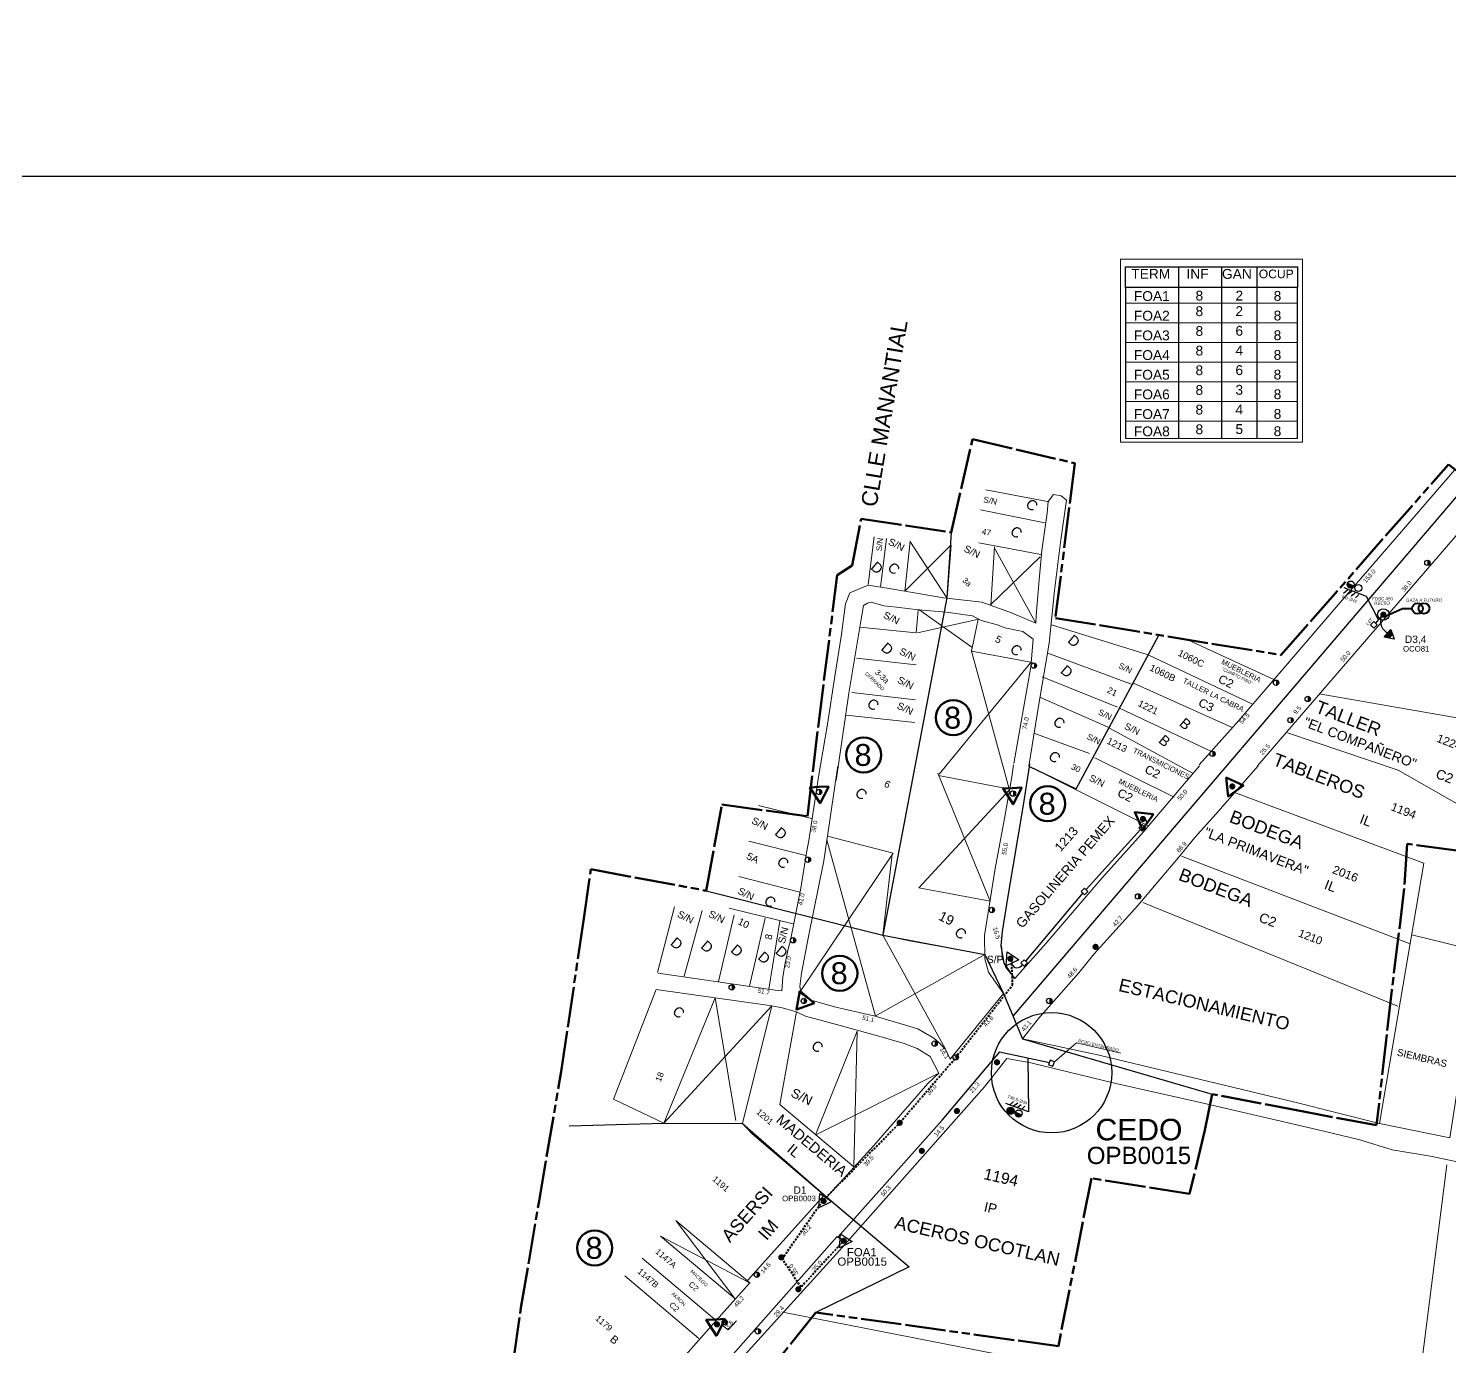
# Model space of a CAD drawing. Header units: millimetres. Extents: x -3867 to -351, y 1591 to 3666.
# Drawn here: x -3563.8 to -3214.2, y 1833.9 to 2158.3 of the extents above; entities that cross this region are included whole.
import ezdxf
from ezdxf.enums import TextEntityAlignment as Align

# ---------------------------------------------------------------- set-up
doc = ezdxf.new("R2010")
doc.units = ezdxf.units.MM
doc.linetypes.add('TLSIGC_002', pattern=[0.8, 0.5, -0.3])
doc.linetypes.add('TLSIGC_007', pattern=[28, 10, -1, 10, -1, 2, -1, 2, -1])
for name, color, linetype, lineweight in [('APUNTADOR  DE DATOS PROYECTADA', 1, 'Continuous', 20), ('APUNTADOR EXISTENTE', 100, 'Continuous', 5), ('AREAS', 5, 'Continuous', 30), ('CABLE EXISTENTE AEREO SECUNDARIO', 82, 'TLSIGC_002', 40), ('CAJA DE EMPALMES EXISTENTE SECUNDARIO', 82, 'Continuous', 30), ('CANALIZACION P.V.C. ALIGERADA EXISTENTE', 132, 'Continuous', 30), ('CLASIFICACION TIPO COMERCIAL PRIMERA', 156, 'Continuous', 9), ('CLASIFICACION TIPO COMERCIAL SEGUNDA', 156, 'Continuous', 9), ('CLASIFICACION TIPO COMERCIAL TERCERA', 5, 'Continuous', 9), ('CLASIFICACION TIPO INDUSTRIA LIGERA', 156, 'Continuous', 9), ('CLASIFICACION TIPO INDUSTRIA MEDIANA', 156, 'Continuous', 9), ('CLASIFICACION TIPO RESIDENCIAL B', 156, 'Continuous', 9), ('CLASIFICACION TIPO RESIDENCIAL C', 156, 'Continuous', 9), ('CLASIFICACION TIPO RESIDENCIAL D', 5, 'Continuous', 9), ('CLASIFICACIÓN TIPO INDUSTRIA PESADA', 156, 'Continuous', 20), ('DISTRITO', 42, 'TLSIGC_007', 60), ('LOTIFICACION 2003', 252, 'Continuous', 15), ('MARCO DE CONSTRUCCION', 7, 'Continuous', 5), ('MARCO Y LINEAS DE DATOS', 150, 'Continuous', 20), ('MEDIDAS ENTRE POSTES', 82, 'Continuous', 5), ('NOMBRE DE CALLES', 92, 'TLSIGC_017', 5), ('NUMEROS OFICIALES', 3, 'Continuous', 5), ('POSTE DE ENERGIA ELECTRICA', 82, 'Continuous', 30), ('POSTES EXISTENTES SECUNDARIOS', 82, 'Continuous', 30), ('POZOS TRADICIONALES EXISTENTES', 132, 'Continuous', 30), ('TERMINAL EXISTENTE EN POSTE', 82, 'Continuous', 30), ('TERMINAL PROYECTADA EN POSTE', 1, 'Continuous', 60)]:
    doc.layers.add(name, color=color, linetype=linetype, lineweight=lineweight)
doc.layers.add('CLIENTE INFINITUM', color=1, linetype='Continuous')
doc.styles.get("Standard").update_dxf_attribs({"font": 'arial.ttf'})
doc.linetypes.add('TLSIGC_017', pattern='A,0.5,["=",Standard,S=1.6,R=0,X=-0.2,Y=-0.8],0.5', length=1)

# ---------------------------------------------------------------- blocks, each defined once
blk = doc.blocks.new('CLIENTS INFINITUM')
at = {"layer": 'CLIENTE INFINITUM', "lineweight": 70, "ltscale": 8}
blk.add_circle((-3178.43, 1978.08), 4.32, dxfattribs=at)
at = {"layer": 'CLIENTE INFINITUM'}
blk.add_text('8', height=5.39, rotation=0.6288, dxfattribs=at).set_placement((-3180.65, 1975.37))

msp = doc.modelspace()

# ---------------------------------------------------------------- hatches: boundary and pattern name
at = {"layer": 'CANALIZACION P.V.C. ALIGERADA EXISTENTE'}
h = msp.add_hatch(color=256, dxfattribs=at)
h.dxf.hatch_style = 1
h.paths.add_polyline_path([(-3237.75, 2021.13), (-3239.37, 2021.74, 1.004186)])
h = msp.add_hatch(color=256, dxfattribs=at)
h.dxf.hatch_style = 1
h.paths.add_polyline_path([(-3321.36, 1891.95, 1), (-3323.09, 1891.95, 1)])
h = msp.add_hatch(color=256, dxfattribs=at)
h.dxf.hatch_style = 1
h.paths.add_polyline_path([(-3319.41, 1890.99), (-3321.03, 1891.59, 1.004186)])
at = {"layer": 'CLASIFICACION TIPO COMERCIAL PRIMERA'}
h = msp.add_hatch(color=3, dxfattribs=at)
h.dxf.hatch_style = 1
h.paths.add_polyline_path([(-3229.1, 2008.24), (-3228.27, 2009.17), (-3228.66, 2010.36), (-3230.32, 2008.49)])
at = {"layer": 'MARCO Y LINEAS DE DATOS', "linetype": 'Continuous', "lineweight": 9}
h = msp.add_hatch(color=256, dxfattribs=at)
h.dxf.hatch_style = 1
h.paths.add_polyline_path([(-3340.18, 1683.04), (-3340.18, 1675.8), (-3326.54, 1675.8), (-3326.54, 1683.04)])
h.paths.add_polyline_path([(-3327.2, 1676.46), (-3339.52, 1676.46), (-3339.52, 1682.38), (-3327.2, 1682.38)], flags=16)
h.paths.add_polyline_path([(-3338.5, 2158.27), (-3328.23, 2158.27), (-3328.23, 2156.41), (-3338.5, 2156.41)], flags=9)
h.paths.add_polyline_path([(-3338.27, 2156.62), (-3328.44, 2156.62), (-3328.44, 2154.43), (-3338.27, 2154.43)], flags=9)
h = msp.add_hatch(color=256, dxfattribs=at)
h.dxf.hatch_style = 1
h.paths.add_polyline_path([(-3340.18, 1632.3), (-3340.18, 1625.05), (-3326.54, 1625.05), (-3326.54, 1632.3)])
h.paths.add_polyline_path([(-3327.2, 1625.72), (-3339.52, 1625.72), (-3339.52, 1631.64), (-3327.2, 1631.64)], flags=16)
h.paths.add_polyline_path([(-3338.5, 2107.52), (-3328.23, 2107.52), (-3328.23, 2105.66), (-3338.5, 2105.66)], flags=9)
h.paths.add_polyline_path([(-3338.27, 2105.88), (-3328.44, 2105.88), (-3328.44, 2103.69), (-3338.27, 2103.69)], flags=9)
at = {"layer": 'POSTE DE ENERGIA ELECTRICA'}
for points in [[(-3219.69, 2027.43), (-3219.61, 2027.43), (-3219.52, 2027.41), (-3219.45, 2027.39), (-3219.38, 2027.35), (-3219.28, 2027.29), (-3219.23, 2027.24), (-3219.17, 2027.18), (-3219.13, 2027.11), (-3219.09, 2027.03), (-3219.07, 2026.97), (-3219.05, 2026.9), (-3219.04, 2026.81), (-3219.04, 2026.76), (-3219.04, 2026.67), (-3219.07, 2026.58), (-3219.11, 2026.48), (-3219.15, 2026.41), (-3219.21, 2026.34), (-3219.27, 2026.28), (-3219.32, 2026.24), (-3219.38, 2026.2), (-3219.47, 2026.16), (-3219.56, 2026.14), (-3219.63, 2026.12), (-3219.69, 2026.12)], [(-3316.49, 2002.14), (-3316.4, 2002.14), (-3316.32, 2002.12), (-3316.25, 2002.1), (-3316.18, 2002.06), (-3316.08, 2002), (-3316.03, 2001.95), (-3315.97, 2001.89), (-3315.93, 2001.82), (-3315.89, 2001.74), (-3315.87, 2001.68), (-3315.85, 2001.61), (-3315.84, 2001.52), (-3315.84, 2001.47), (-3315.84, 2001.38), (-3315.86, 2001.29), (-3315.91, 2001.19), (-3315.95, 2001.12), (-3316, 2001.05), (-3316.07, 2000.99), (-3316.12, 2000.95), (-3316.17, 2000.91), (-3316.26, 2000.87), (-3316.35, 2000.85), (-3316.43, 2000.83), (-3316.49, 2000.83)], [(-3256.93, 1997.94), (-3256.84, 1997.94), (-3256.76, 1997.92), (-3256.69, 1997.9), (-3256.62, 1997.86), (-3256.52, 1997.8), (-3256.47, 1997.75), (-3256.41, 1997.69), (-3256.37, 1997.62), (-3256.33, 1997.54), (-3256.31, 1997.48), (-3256.29, 1997.41), (-3256.28, 1997.32), (-3256.28, 1997.27), (-3256.28, 1997.18), (-3256.3, 1997.09), (-3256.35, 1996.99), (-3256.39, 1996.92), (-3256.44, 1996.85), (-3256.51, 1996.79), (-3256.56, 1996.75), (-3256.61, 1996.71), (-3256.7, 1996.67), (-3256.79, 1996.65), (-3256.87, 1996.63), (-3256.93, 1996.63)], [(-3249.13, 1993.96), (-3249.04, 1993.95), (-3248.95, 1993.93), (-3248.89, 1993.91), (-3248.81, 1993.88), (-3248.72, 1993.81), (-3248.66, 1993.76), (-3248.61, 1993.7), (-3248.56, 1993.63), (-3248.53, 1993.56), (-3248.5, 1993.5), (-3248.48, 1993.42), (-3248.47, 1993.33), (-3248.47, 1993.28), (-3248.48, 1993.2), (-3248.5, 1993.11), (-3248.54, 1993), (-3248.59, 1992.93), (-3248.64, 1992.86), (-3248.7, 1992.8), (-3248.75, 1992.76), (-3248.81, 1992.73), (-3248.9, 1992.68), (-3248.99, 1992.66), (-3249.07, 1992.65), (-3249.13, 1992.64)], [(-3253.36, 1988.73), (-3253.27, 1988.72), (-3253.19, 1988.7), (-3253.12, 1988.68), (-3253.05, 1988.65), (-3252.95, 1988.58), (-3252.9, 1988.53), (-3252.84, 1988.47), (-3252.8, 1988.4), (-3252.76, 1988.33), (-3252.73, 1988.27), (-3252.72, 1988.19), (-3252.7, 1988.1), (-3252.71, 1988.05), (-3252.71, 1987.97), (-3252.73, 1987.88), (-3252.77, 1987.77), (-3252.82, 1987.7), (-3252.87, 1987.63), (-3252.94, 1987.57), (-3252.99, 1987.53), (-3253.04, 1987.5), (-3253.13, 1987.45), (-3253.22, 1987.43), (-3253.3, 1987.42), (-3253.36, 1987.41)], [(-3272.56, 1980.45), (-3272.47, 1980.44), (-3272.39, 1980.42), (-3272.32, 1980.4), (-3272.25, 1980.37), (-3272.15, 1980.3), (-3272.09, 1980.25), (-3272.04, 1980.19), (-3272, 1980.12), (-3271.96, 1980.05), (-3271.93, 1979.99), (-3271.91, 1979.91), (-3271.9, 1979.82), (-3271.91, 1979.77), (-3271.91, 1979.69), (-3271.93, 1979.6), (-3271.97, 1979.49), (-3272.02, 1979.42), (-3272.07, 1979.35), (-3272.14, 1979.29), (-3272.19, 1979.25), (-3272.24, 1979.22), (-3272.33, 1979.17), (-3272.42, 1979.15), (-3272.5, 1979.14), (-3272.56, 1979.13)], [(-3369.31, 1971.04), (-3369.22, 1971.03), (-3369.13, 1971.01), (-3369.07, 1970.99), (-3368.99, 1970.96), (-3368.9, 1970.89), (-3368.84, 1970.84), (-3368.79, 1970.78), (-3368.74, 1970.71), (-3368.71, 1970.64), (-3368.68, 1970.58), (-3368.66, 1970.5), (-3368.65, 1970.41), (-3368.65, 1970.36), (-3368.66, 1970.28), (-3368.68, 1970.19), (-3368.72, 1970.08), (-3368.77, 1970.01), (-3368.82, 1969.94), (-3368.88, 1969.88), (-3368.93, 1969.84), (-3368.99, 1969.81), (-3369.08, 1969.76), (-3369.17, 1969.74), (-3369.25, 1969.73), (-3369.31, 1969.72)], [(-3321.63, 1970.67), (-3321.54, 1970.66), (-3321.46, 1970.64), (-3321.39, 1970.62), (-3321.32, 1970.59), (-3321.22, 1970.52), (-3321.17, 1970.47), (-3321.11, 1970.41), (-3321.07, 1970.34), (-3321.03, 1970.27), (-3321, 1970.21), (-3320.99, 1970.13), (-3320.98, 1970.04), (-3320.98, 1969.99), (-3320.98, 1969.91), (-3321, 1969.82), (-3321.05, 1969.71), (-3321.09, 1969.64), (-3321.14, 1969.57), (-3321.21, 1969.51), (-3321.26, 1969.47), (-3321.31, 1969.44), (-3321.4, 1969.39), (-3321.49, 1969.37), (-3321.57, 1969.36), (-3321.63, 1969.35)], [(-3372.07, 1954.37), (-3371.98, 1954.37), (-3371.9, 1954.35), (-3371.83, 1954.33), (-3371.76, 1954.29), (-3371.66, 1954.23), (-3371.61, 1954.18), (-3371.55, 1954.12), (-3371.51, 1954.05), (-3371.47, 1953.98), (-3371.44, 1953.92), (-3371.43, 1953.84), (-3371.41, 1953.75), (-3371.42, 1953.7), (-3371.42, 1953.62), (-3371.44, 1953.52), (-3371.48, 1953.42), (-3371.53, 1953.35), (-3371.58, 1953.28), (-3371.65, 1953.22), (-3371.7, 1953.18), (-3371.75, 1953.14), (-3371.84, 1953.1), (-3371.93, 1953.08), (-3372.01, 1953.06), (-3372.07, 1953.06)], [(-3290.86, 1945.35), (-3290.77, 1945.34), (-3290.68, 1945.32), (-3290.62, 1945.3), (-3290.54, 1945.26), (-3290.45, 1945.2), (-3290.39, 1945.15), (-3290.34, 1945.09), (-3290.29, 1945.02), (-3290.26, 1944.95), (-3290.23, 1944.89), (-3290.21, 1944.81), (-3290.2, 1944.72), (-3290.2, 1944.67), (-3290.21, 1944.59), (-3290.23, 1944.49), (-3290.27, 1944.39), (-3290.31, 1944.32), (-3290.37, 1944.25), (-3290.43, 1944.19), (-3290.48, 1944.15), (-3290.54, 1944.12), (-3290.63, 1944.07), (-3290.72, 1944.05), (-3290.79, 1944.03), (-3290.86, 1944.03)], [(-3326.82, 1942.04), (-3326.73, 1942.04), (-3326.64, 1942.01), (-3326.58, 1941.99), (-3326.5, 1941.96), (-3326.41, 1941.9), (-3326.35, 1941.85), (-3326.3, 1941.78), (-3326.25, 1941.71), (-3326.22, 1941.64), (-3326.19, 1941.58), (-3326.17, 1941.5), (-3326.16, 1941.42), (-3326.16, 1941.37), (-3326.17, 1941.28), (-3326.19, 1941.19), (-3326.23, 1941.09), (-3326.28, 1941.02), (-3326.33, 1940.95), (-3326.39, 1940.88), (-3326.44, 1940.85), (-3326.5, 1940.81), (-3326.59, 1940.77), (-3326.68, 1940.74), (-3326.76, 1940.73), (-3326.82, 1940.72)], [(-3375.72, 1934.57), (-3375.63, 1934.57), (-3375.55, 1934.55), (-3375.48, 1934.53), (-3375.41, 1934.49), (-3375.31, 1934.43), (-3375.26, 1934.38), (-3375.2, 1934.32), (-3375.16, 1934.25), (-3375.12, 1934.17), (-3375.1, 1934.11), (-3375.08, 1934.03), (-3375.07, 1933.95), (-3375.07, 1933.9), (-3375.07, 1933.81), (-3375.09, 1933.72), (-3375.14, 1933.62), (-3375.18, 1933.55), (-3375.23, 1933.48), (-3375.3, 1933.42), (-3375.35, 1933.38), (-3375.4, 1933.34), (-3375.49, 1933.3), (-3375.58, 1933.27), (-3375.66, 1933.26), (-3375.72, 1933.26)], [(-3390.8, 1922.98), (-3390.71, 1922.98), (-3390.62, 1922.96), (-3390.56, 1922.94), (-3390.48, 1922.9), (-3390.39, 1922.84), (-3390.33, 1922.79), (-3390.28, 1922.73), (-3390.23, 1922.66), (-3390.2, 1922.58), (-3390.17, 1922.52), (-3390.15, 1922.44), (-3390.14, 1922.36), (-3390.14, 1922.31), (-3390.15, 1922.22), (-3390.17, 1922.13), (-3390.21, 1922.03), (-3390.26, 1921.96), (-3390.31, 1921.89), (-3390.37, 1921.83), (-3390.42, 1921.79), (-3390.48, 1921.75), (-3390.57, 1921.71), (-3390.66, 1921.69), (-3390.73, 1921.67), (-3390.8, 1921.67)], [(-3373.07, 1919.64), (-3372.98, 1919.63), (-3372.89, 1919.61), (-3372.83, 1919.59), (-3372.75, 1919.55), (-3372.66, 1919.49), (-3372.6, 1919.44), (-3372.55, 1919.38), (-3372.5, 1919.31), (-3372.47, 1919.24), (-3372.44, 1919.18), (-3372.42, 1919.1), (-3372.41, 1919.01), (-3372.41, 1918.96), (-3372.42, 1918.88), (-3372.44, 1918.78), (-3372.48, 1918.68), (-3372.53, 1918.61), (-3372.58, 1918.54), (-3372.64, 1918.48), (-3372.69, 1918.44), (-3372.75, 1918.4), (-3372.84, 1918.36), (-3372.93, 1918.34), (-3373.01, 1918.32), (-3373.07, 1918.32)], [(-3312.7, 1919.66), (-3312.62, 1919.65), (-3312.53, 1919.63), (-3312.46, 1919.61), (-3312.39, 1919.58), (-3312.29, 1919.51), (-3312.24, 1919.46), (-3312.18, 1919.4), (-3312.14, 1919.33), (-3312.1, 1919.26), (-3312.08, 1919.2), (-3312.06, 1919.12), (-3312.05, 1919.03), (-3312.05, 1918.98), (-3312.05, 1918.9), (-3312.08, 1918.81), (-3312.12, 1918.71), (-3312.16, 1918.63), (-3312.22, 1918.56), (-3312.28, 1918.5), (-3312.33, 1918.46), (-3312.38, 1918.43), (-3312.48, 1918.39), (-3312.57, 1918.36), (-3312.64, 1918.35), (-3312.7, 1918.34)], [(-3340.9, 1909.15), (-3340.81, 1909.14), (-3340.73, 1909.12), (-3340.66, 1909.1), (-3340.58, 1909.07), (-3340.49, 1909), (-3340.43, 1908.95), (-3340.38, 1908.89), (-3340.33, 1908.82), (-3340.3, 1908.75), (-3340.27, 1908.69), (-3340.25, 1908.61), (-3340.24, 1908.52), (-3340.24, 1908.47), (-3340.25, 1908.39), (-3340.27, 1908.3), (-3340.31, 1908.2), (-3340.36, 1908.12), (-3340.41, 1908.05), (-3340.48, 1907.99), (-3340.53, 1907.95), (-3340.58, 1907.92), (-3340.67, 1907.87), (-3340.76, 1907.85), (-3340.84, 1907.84), (-3340.9, 1907.83)], [(-3335.71, 1905.78), (-3335.63, 1905.77), (-3335.54, 1905.75), (-3335.47, 1905.73), (-3335.4, 1905.7), (-3335.3, 1905.63), (-3335.25, 1905.59), (-3335.19, 1905.52), (-3335.15, 1905.45), (-3335.11, 1905.38), (-3335.09, 1905.32), (-3335.07, 1905.24), (-3335.06, 1905.15), (-3335.06, 1905.1), (-3335.06, 1905.02), (-3335.08, 1904.93), (-3335.13, 1904.83), (-3335.17, 1904.75), (-3335.22, 1904.68), (-3335.29, 1904.62), (-3335.34, 1904.58), (-3335.39, 1904.55), (-3335.49, 1904.51), (-3335.57, 1904.48), (-3335.65, 1904.47), (-3335.71, 1904.46)], [(-3384.63, 1852.27), (-3384.55, 1852.26), (-3384.46, 1852.24), (-3384.39, 1852.22), (-3384.32, 1852.19), (-3384.22, 1852.12), (-3384.17, 1852.08), (-3384.11, 1852.01), (-3384.07, 1851.94), (-3384.03, 1851.87), (-3384.01, 1851.81), (-3383.99, 1851.73), (-3383.98, 1851.64), (-3383.98, 1851.59), (-3383.98, 1851.51), (-3384, 1851.42), (-3384.05, 1851.32), (-3384.09, 1851.24), (-3384.14, 1851.17), (-3384.21, 1851.11), (-3384.26, 1851.07), (-3384.31, 1851.04), (-3384.41, 1851), (-3384.49, 1850.97), (-3384.57, 1850.96), (-3384.63, 1850.95)], [(-3392.52, 1840.59), (-3392.43, 1840.59), (-3392.34, 1840.57), (-3392.28, 1840.54), (-3392.2, 1840.51), (-3392.11, 1840.45), (-3392.05, 1840.4), (-3392, 1840.33), (-3391.95, 1840.26), (-3391.92, 1840.19), (-3391.89, 1840.13), (-3391.87, 1840.05), (-3391.86, 1839.97), (-3391.86, 1839.92), (-3391.87, 1839.83), (-3391.89, 1839.74), (-3391.93, 1839.64), (-3391.98, 1839.57), (-3392.03, 1839.5), (-3392.09, 1839.44), (-3392.14, 1839.4), (-3392.2, 1839.36), (-3392.29, 1839.32), (-3392.38, 1839.29), (-3392.45, 1839.28), (-3392.52, 1839.27)], [(-3384.37, 1838.35), (-3384.28, 1838.35), (-3384.2, 1838.33), (-3384.13, 1838.3), (-3384.06, 1838.27), (-3383.96, 1838.21), (-3383.9, 1838.16), (-3383.85, 1838.09), (-3383.8, 1838.02), (-3383.77, 1837.95), (-3383.74, 1837.89), (-3383.72, 1837.81), (-3383.71, 1837.73), (-3383.72, 1837.68), (-3383.72, 1837.59), (-3383.74, 1837.5), (-3383.78, 1837.4), (-3383.83, 1837.33), (-3383.88, 1837.26), (-3383.95, 1837.2), (-3384, 1837.16), (-3384.05, 1837.12), (-3384.14, 1837.08), (-3384.23, 1837.05), (-3384.31, 1837.04), (-3384.37, 1837.03)]]:
    msp.add_hatch(color=256, dxfattribs=at).paths.add_polyline_path(points)
at = {"layer": 'POSTES EXISTENTES SECUNDARIOS'}
h = msp.add_hatch(color=256, dxfattribs=at)
edge = h.paths.add_edge_path()
edge.add_arc((-3230.52, 2014.03), 0.764, 0, 360)
h = msp.add_hatch(color=1, dxfattribs=at)
edge = h.paths.add_edge_path()
edge.add_arc((-3267.69, 1971.76), 0.764, 0, 360)
h = msp.add_hatch(color=256, dxfattribs=at)
edge = h.paths.add_edge_path()
edge.add_arc((-3289.66, 1963.77), 0.764, 0, 360)
h = msp.add_hatch(color=256, dxfattribs=at)
edge = h.paths.add_edge_path()
edge.add_arc((-3301.32, 1932.3), 0.764, 0, 360)
h = msp.add_hatch(color=256, dxfattribs=at)
edge = h.paths.add_edge_path()
edge.add_arc((-3322.26, 1929.37), 0.764, 0, 360)
h = msp.add_hatch(color=256, dxfattribs=at)
edge = h.paths.add_edge_path()
edge.add_arc((-3325.56, 1903.89), 0.764, 0, 360)
h = msp.add_hatch(color=256, dxfattribs=at)
edge = h.paths.add_edge_path()
edge.add_arc((-3335.42, 1891.9), 0.764, 0, 360)
h = msp.add_hatch(color=256, dxfattribs=at)
edge = h.paths.add_edge_path()
edge.add_arc((-3349.48, 1889), 0.764, 0, 360)
h = msp.add_hatch(color=256, dxfattribs=at)
edge = h.paths.add_edge_path()
edge.add_arc((-3344.05, 1882.1), 0.764, 0, 360)
h = msp.add_hatch(color=256, dxfattribs=at)
edge = h.paths.add_edge_path()
edge.add_arc((-3368.21, 1869.77), 0.764, 0, 360)
h = msp.add_hatch(color=256, dxfattribs=at)
edge = h.paths.add_edge_path()
edge.add_arc((-3363.25, 1859.97), 0.764, 0, 360)
h = msp.add_hatch(color=256, dxfattribs=at)
edge = h.paths.add_edge_path()
edge.add_arc((-3378.61, 1855.88), 0.764, 0, 360)
h = msp.add_hatch(color=256, dxfattribs=at)
edge = h.paths.add_edge_path()
edge.add_arc((-3374.41, 1848.05), 0.764, 0, 360)
h = msp.add_hatch(color=256, dxfattribs=at)
edge = h.paths.add_edge_path()
edge.add_arc((-3394.42, 1839.42), 0.764, 0, 360)

# ---------------------------------------------------------------- linework, layer by layer
at = {"linetype": 'Continuous', "lineweight": 30}
for points in [[(-3293.97, 2094.52), (-3293.97, 2099.57), (-3251.62, 2099.57), (-3251.62, 2094.52)], [(-3280.94, 2099.57), (-3280.94, 2057.39)], [(-3270.24, 2057.39), (-3270.24, 2099.57)], [(-3261.65, 2099.57), (-3261.65, 2057.39)], [(-3251.62, 2057.39), (-3251.62, 2094.52), (-3293.97, 2094.52), (-3293.97, 2057.39)]]:
    msp.add_lwpolyline(points, dxfattribs=at)
at = {"layer": 'AREAS'}
for points in [[(-3209.25, 2046.97), (-3321.63, 1915.24)], [(-3336.8, 2034.25), (-3337.87, 2018.15), (-3353.61, 1935.18), (-3328.57, 1930.41), (-3323.98, 1920.82), (-3319.28, 1909.66), (-3272.65, 1896.07)], [(-3324.55, 1932.54), (-3324.24, 1936.09), (-3322.83, 1944.77), (-3319.02, 1967.16), (-3317.56, 1976.65), (-3306.09, 1971.17), (-3285.87, 2008.82)], [(-3397.06, 1946.11), (-3353.61, 1935.18)], [(-3321.13, 1924.51), (-3323.81, 1928.31), (-3324.55, 1932.54), (-3324.4, 1930.95)], [(-3430.8, 1888.23), (-3407.48, 1888.95), (-3388.16, 1888.82), (-3367.37, 1870.67), (-3347.13, 1853.6), (-3370.1, 1842.34)]]:
    msp.add_lwpolyline(points, dxfattribs=at)
at = {"layer": 'CABLE EXISTENTE AEREO SECUNDARIO', "linetype": 'ByBlock'}
msp.add_lwpolyline([(-3229.83, 2013.74), (-3225.78, 2015.55), (-3223.45, 2015.52)], dxfattribs=at)
at = {"layer": 'CABLE EXISTENTE AEREO SECUNDARIO'}
for points in [[(-3367.66, 1870.62), (-3349.81, 1888.63), (-3336.2, 1904.45), (-3321.71, 1922.92), (-3321.94, 1928.71)], [(-3363.58, 1859.63), (-3373.75, 1848.57), (-3378.4, 1855.54), (-3368.67, 1869.48)]]:
    msp.add_lwpolyline(points, dxfattribs=at)
at = {"layer": 'CABLE EXISTENTE AEREO SECUNDARIO', "linetype": 'ByBlock'}
for centre in [(-3220.54, 2015.57), (-3222.13, 2015.55)]:
    msp.add_circle(centre, 1.32, dxfattribs=at)
at = {"layer": 'CAJA DE EMPALMES EXISTENTE SECUNDARIO'}
msp.add_circle((-3230.53, 2014.05), 1.42, dxfattribs=at)
at = {"layer": 'CANALIZACION P.V.C. ALIGERADA EXISTENTE'}
for p, q in [((-3232.36, 2011.91), (-3230.77, 2013.89)), ((-3303.64, 1946.41), (-3290.27, 1961.14)), ((-3318.5, 1928.76), (-3304.4, 1945.55)), ((-3339.01, 1889.67), (-3324.9, 1906.45)), ((-3324.94, 1906.48), (-3312.64, 1903.86))]:
    msp.add_line(p, q, dxfattribs=at)
for points in [[(-3231.71, 2012.76), (-3234.66, 2018.53), (-3240.19, 2020.6)], [(-3239.37, 2021.74), (-3237.75, 2021.13)], [(-3238.56, 2021.43), (-3238.56, 2021.43), (-3238.56, 2021.43)], [(-3239.3, 2020.13), (-3240.33, 2019.26)], [(-3238.3, 2019.75), (-3239.33, 2018.97)], [(-3237.49, 2019.29), (-3238.44, 2018.59)], [(-3236.57, 2018.99), (-3237.38, 2018.18)], [(-3318, 1905), (-3317.83, 1891.67), (-3323.36, 1893.75)], [(-3321.46, 1894.25), (-3322.48, 1893.38)], [(-3320.46, 1893.87), (-3321.48, 1893.09)], [(-3321.03, 1891.59), (-3319.41, 1890.99)], [(-3319.65, 1893.41), (-3320.59, 1892.71)], [(-3318.73, 1893.11), (-3319.54, 1892.3)], [(-3339.01, 1889.67), (-3364.74, 1860.88)], [(-3364.95, 1860.96), (-3421.64, 1796.84)], [(-3363.81, 1860.37), (-3364.95, 1860.96)]]:
    msp.add_lwpolyline(points, dxfattribs=at)
for centre, radius in [((-3238.56, 2021.43), 0.865), ((-3236.67, 2020.59), 0.865), ((-3312.14, 1901.31), 14.8), ((-3320.22, 1891.28), 0.865)]:
    msp.add_circle(centre, radius, dxfattribs=at)
at = {"layer": 'CANALIZACION P.V.C. ALIGERADA EXISTENTE', "linetype": 'ByBlock'}
msp.add_circle((-3322.23, 1891.95), 0.865, dxfattribs=at)
at = {"layer": 'CANALIZACION P.V.C. ALIGERADA EXISTENTE'}
for centre, radius, start, end in [((-3227.79, 2012.5), 3.47, 164.1825, 241.7199), ((-3289.76, 1962.97), 1.02, 286.868, 41.2156), ((-3320.58, 1928.56), 1.43, 196.8788, 336.2152)]:
    msp.add_arc(centre, radius, start, end, dxfattribs=at)
at = {"layer": 'CLASIFICACION TIPO COMERCIAL PRIMERA'}
msp.add_lwpolyline([(-3229.1, 2008.24), (-3228.27, 2009.17)], dxfattribs=at)
at = {"layer": 'DISTRITO'}
for points in [[(-3500.51, 1717.21), (-3502.1, 1723.59), (-3504.81, 1737.78), (-3507.04, 1748.61), (-3482.17, 1777.63), (-3453.64, 1811.26), (-3445.99, 1820.34), (-3442.64, 1843.46), (-3438.18, 1869.76), (-3432.76, 1901.64), (-3427.18, 1939.25), (-3425.43, 1951.37), (-3397.06, 1946.11), (-3393.23, 1967.31), (-3372.19, 1964.44), (-3369.48, 1986.91), (-3364.86, 2023.73), (-3361.19, 2026.12), (-3358.96, 2037.6), (-3336.8, 2034.25), (-3331.58, 2057.18)], [(-3331.58, 2057.18), (-3306.4, 2051.29), (-3311.18, 2013.19), (-3255.71, 2004.1), (-3214.53, 2050.96), (-3203.97, 2042.99), (-3112.58, 1985.99), (-3118.45, 1937.53), (-3123.92, 1937.83), (-3149.73, 1943.61), (-3201.58, 1954.54), (-3224.7, 1957.63), (-3225.39, 1946.67), (-3228.42, 1921.64), (-3232.21, 1888.4), (-3249.75, 1891.69), (-3272.65, 1896.07), (-3274.44, 1887.2), (-3278.2, 1871.5), (-3302.31, 1875.39), (-3310.46, 1834.04), (-3370.1, 1842.34), (-3404.39, 1799.46)]]:
    msp.add_lwpolyline(points, dxfattribs=at)
at = {"layer": 'LOTIFICACION 2003'}
for points in [[(-3213.03, 2049.54), (-3240.13, 2018.14), (-3266.11, 1988.02), (-3275.83, 1977.06)], [(-3317.73, 1976.74), (-3315.24, 1991.98), (-3312.75, 2007.03), (-3311.45, 2019.98), (-3309.86, 2032.43), (-3308.46, 2042.19), (-3309.76, 2043.29), (-3311.65, 2043.59), (-3312.95, 2041.89), (-3313.25, 2039.01), (-3314.54, 2029.84), (-3315.24, 2021.67), (-3315.94, 2013.7), (-3316.04, 2011.91), (-3322.01, 2014.5), (-3329.28, 2017.09), (-3338.75, 2018.18), (-3352.1, 2020.48), (-3357.28, 2021.27), (-3361.76, 2019.38), (-3362.86, 2016.69), (-3363.85, 2008.62), (-3365.35, 1999.36), (-3367.24, 1987.1), (-3369.53, 1973.65)], [(-3313.16, 2041.89), (-3328.3, 2044.76)], [(-3204.64, 2042.7), (-3261.48, 1976.86)], [(-3313.8, 2036.63), (-3329.58, 2039.82)], [(-3357.23, 2021.45), (-3355.74, 2033.16)], [(-3354.18, 2020.83), (-3352.75, 2032.78)], [(-3348.2, 2019.83), (-3346.9, 2032.04)], [(-3337, 2031.04), (-3348.2, 2019.77)], [(-3346.96, 2032.1), (-3337.87, 2018.15)], [(-3337.81, 2018.21), (-3336.81, 2031.1)], [(-3314.75, 2028.82), (-3330.05, 2031.69)], [(-3314.96, 2028.24), (-3327.16, 2016.41)], [(-3327.1, 2016.35), (-3326.16, 2030.73)], [(-3326.23, 2030.54), (-3316.08, 2012.11)], [(-3365.15, 1973.25), (-3361.96, 1994.67), (-3359.07, 2012.41), (-3358.37, 2016.29), (-3357.38, 2016.89), (-3356.48, 2017.09), (-3353.39, 2016.19), (-3350.31, 2015.89), (-3344.83, 2015.2), (-3338.05, 2014.6), (-3331.58, 2013.7), (-3329.48, 2012.6), (-3325.4, 2011.51), (-3323.61, 2010.81), (-3319.22, 2009.92), (-3316.63, 2008.02), (-3317.23, 2001.15), (-3321.45, 1977.44)], [(-3344.98, 2015.1), (-3345.46, 2009.53), (-3359.32, 2010.96)], [(-3344.82, 2015.26), (-3331.75, 2006.02)], [(-3345.14, 2009.53), (-3330.47, 2012.87)], [(-3316.8, 2002.23), (-3331.84, 2005.03), (-3330.22, 2012.91)], [(-3312.18, 2011.5), (-3288.59, 2004.2)], [(-3306.09, 1971.17), (-3285.87, 2008.82)], [(-3257.43, 1998.1), (-3278.31, 2007.67)], [(-3360.12, 2003.31), (-3345.46, 2001.72)], [(-3331.95, 2005.4), (-3322.58, 1971.17)], [(-3313.06, 2004.59), (-3292.05, 1996.77)], [(-3262.71, 1992.03), (-3288.36, 2004.14)], [(-3317.35, 2002.19), (-3339.82, 1974.76)], [(-3314.41, 1998.75), (-3295.93, 1991.29)], [(-3267.69, 1986.25), (-3291.95, 1997.17)], [(-3361.24, 1994.86), (-3345.62, 1993.11)], [(-3314.89, 1993.65), (-3298.22, 1986.31)], [(-3246.29, 1994.57), (-3198.8, 1986.24)], [(-3362.67, 1989.28), (-3345.78, 1987.53)], [(-3272.79, 1980.35), (-3295.43, 1990.99)], [(-3277.27, 1974.91), (-3298.02, 1986.15)], [(-3198.8, 1986.24), (-3200.89, 1960.94), (-3226.85, 1975.79)], [(-3316.48, 1984.89), (-3302.81, 1979.83)], [(-3254.14, 1984.97), (-3226.85, 1975.79)], [(-3281.95, 1969.13), (-3301.48, 1978.8)], [(-3364.69, 1976.85), (-3368.13, 1953.46), (-3371.96, 1934.81), (-3373.61, 1925.81), (-3374.04, 1922.5), (-3373.71, 1920.71), (-3371.63, 1919.25), (-3365.17, 1917.46), (-3355.56, 1915.2), (-3345.05, 1912.11), (-3341.11, 1909.8), (-3339.78, 1908.68), (-3338.24, 1907.15), (-3337.08, 1904.69), (-3323.98, 1920.82), (-3325.37, 1922.75), (-3327.66, 1926.06), (-3328.52, 1929.37), (-3328.67, 1935.09), (-3325.97, 1951.6), (-3323.75, 1963.89), (-3321.91, 1974.12), (-3321.52, 1977.11)], [(-3340.08, 1975.01), (-3327.21, 1943.56)], [(-3321.13, 1924.51), (-3323.37, 1927.25), (-3324.24, 1929.36), (-3324.55, 1932.54), (-3324.24, 1936.09), (-3321.41, 1953.46), (-3319.02, 1967.16), (-3317.48, 1977.29)], [(-3317.56, 1976.65), (-3288.36, 1962.05)], [(-3290, 1960.03), (-3275.79, 1976.83), (-3275.79, 1976.83)], [(-3271.78, 1964.87), (-3261.35, 1976.86)], [(-3378.49, 1921.44), (-3378.21, 1924.86), (-3377.78, 1927.86), (-3376.81, 1932.1), (-3376.42, 1933.5), (-3373.81, 1946.73), (-3372.41, 1955.41), (-3371.87, 1958.44), (-3369.34, 1974.62)], [(-3322.83, 1971.18), (-3339.97, 1974.44)], [(-3344.76, 1946.83), (-3322.57, 1970.84)], [(-3266.89, 1970.17), (-3220.55, 1952.91)], [(-3371.15, 1963.86), (-3384.22, 1967.04)], [(-3319.28, 1909.66), (-3315.31, 1914.66), (-3305.45, 1925.92), (-3301.66, 1930.6), (-3290.9, 1942.46), (-3280.94, 1954.31), (-3276.86, 1959.19), (-3271.78, 1964.87), (-3271.78, 1964.87)], [(-3319.28, 1909.66), (-3300.41, 1905.65), (-3271.42, 1898.68), (-3252.29, 1894.09), (-3231.47, 1888.81), (-3214.14, 1885.33), (-3208.16, 1923.68), (-3203.48, 1951.68), (-3202.88, 1955.96), (-3201.68, 1955.56), (-3200.89, 1960.94), (-3199.29, 1961.24), (-3197.6, 1960.74), (-3196.4, 1958.45), (-3197.7, 1950.18), (-3204.77, 1906.85), (-3208.36, 1884.03), (-3197.3, 1882.04), (-3138.92, 1870.28)], [(-3372.59, 1954.77), (-3386.61, 1958.28)], [(-3367.42, 1958.63), (-3355.44, 1915.27)], [(-3367.23, 1959.51), (-3351.13, 1955.36)], [(-3321.13, 1924.51), (-3313.47, 1933.19), (-3299.71, 1949.25), (-3290, 1960.03), (-3290, 1960.03)], [(-3373.92, 1921.38), (-3351.1, 1955.32)], [(-3351.31, 1955.07), (-3353.61, 1935.18)], [(-3280.15, 1954.62), (-3223.96, 1933.02)], [(-3231.47, 1888.81), (-3220.55, 1952.91)], [(-3374.04, 1945.75), (-3389.05, 1949.61)], [(-3327.21, 1943.56), (-3344.76, 1946.83)], [(-3409.1, 1925.99), (-3404.91, 1942.13)], [(-3402.52, 1925.09), (-3398.04, 1941.23)], [(-3394.05, 1923.8), (-3390.17, 1940.14)], [(-3375.73, 1937.92), (-3391.47, 1941.81)], [(-3226.93, 1917.72), (-3289.66, 1943.22)], [(-3386.43, 1922.64), (-3382.54, 1939.37)], [(-3381.7, 1921.9), (-3379.01, 1938.64)], [(-3353.61, 1935.18), (-3347.06, 1933.76)], [(-3353.61, 1935.18), (-3338.24, 1907.15)], [(-3328.57, 1930.41), (-3347.06, 1933.76)], [(-3223.56, 1935.21), (-3206.83, 1931.13)], [(-3328.57, 1930.41), (-3355.56, 1915.2)], [(-3380.15, 1921.66), (-3408.9, 1925.84)], [(-3409.41, 1921.76), (-3419.92, 1894.85), (-3407.48, 1888.95)], [(-3380.97, 1917.81), (-3409.41, 1921.76)], [(-3394.89, 1919.71), (-3407.48, 1888.95)], [(-3394.89, 1919.71), (-3389.79, 1889.59)], [(-3380.15, 1921.66), (-3378.49, 1921.44)], [(-3407.48, 1888.95), (-3380.97, 1917.81)], [(-3380.97, 1917.81), (-3388.16, 1888.82), (-3385.78, 1886.26)], [(-3380.97, 1917.81), (-3378.36, 1917.3)], [(-3378.99, 1893.52), (-3374.9, 1916.34)], [(-3367.37, 1870.67), (-3355.81, 1883.41), (-3342.58, 1898.71), (-3339.88, 1901.2), (-3341.98, 1905.28), (-3345.17, 1907.31), (-3348.36, 1908.51), (-3354.63, 1910.3), (-3365.02, 1913.15), (-3372.68, 1915.21), (-3374.9, 1916.34), (-3378.36, 1917.3), (-3378.36, 1917.3)], [(-3370.16, 1886.01), (-3359.96, 1911.51)], [(-3359.96, 1911.51), (-3360.74, 1878.14)], [(-3484.67, 1717.59), (-3462.75, 1743.21), (-3442.83, 1766.42), (-3437.25, 1773.1), (-3435.76, 1775.49), (-3435.66, 1777.88), (-3431.07, 1783.26), (-3417.82, 1797.8), (-3404.38, 1813.34), (-3364.33, 1857.58), (-3343.9, 1880.59), (-3328.66, 1897.82), (-3323.13, 1904.8)], [(-3323.13, 1904.8), (-3317.26, 1903.74), (-3296.3, 1898.67), (-3276.25, 1894.12), (-3245.52, 1887), (-3236.35, 1884.81), (-3228.38, 1882.31), (-3218.92, 1880.82), (-3203.87, 1877.63), (-3177.17, 1872.25), (-3157.95, 1868.67), (-3139.42, 1864.88)], [(-3370.14, 1886.06), (-3339.88, 1901.2)], [(-3360.74, 1878.14), (-3378.99, 1893.52)], [(-3367.44, 1870.64), (-3385.78, 1886.26)], [(-3377.8, 1842.33), (-3223.38, 1812.06), (-3214.89, 1878.66)], [(-3368.07, 1871.17), (-3386.88, 1850.28)], [(-3386.39, 1849.63), (-3404.54, 1864.93)], [(-3404.54, 1864.93), (-3390.04, 1845.74)], [(-3390.04, 1845.74), (-3408.29, 1861.12)], [(-3408.29, 1861.12), (-3386.29, 1849.55)], [(-3394.54, 1840.3), (-3412.79, 1855.68)], [(-3398.88, 1835.96), (-3417.12, 1851.34)], [(-3404.55, 1829.14), (-3392.63, 1842.6), (-3386.36, 1849.62)]]:
    msp.add_lwpolyline(points, dxfattribs=at)
at = {"layer": 'MARCO DE CONSTRUCCION', "color": 7, "linetype": 'Continuous', "lineweight": 5}
for p, q in [((-3293.98, 2090.69), (-3251.62, 2090.69)), ((-3293.98, 2085.85), (-3251.62, 2085.85)), ((-3293.98, 2081.01), (-3251.62, 2081.01)), ((-3293.98, 2076.17), (-3251.62, 2076.17)), ((-3293.98, 2071.33), (-3251.62, 2071.33)), ((-3293.98, 2066.48), (-3251.62, 2066.48)), ((-3293.98, 2061.64), (-3251.62, 2061.64)), ((-3295.19, 2056.45), (-3250.43, 2056.45)), ((-3293.97, 2057.39), (-3251.62, 2057.39))]:
    msp.add_line(p, q, dxfattribs=at)
at = {"layer": 'MARCO DE CONSTRUCCION', "color": 7, "linetype": 'Continuous', "lineweight": 30}
msp.add_lwpolyline([(-3839.89, 1859.36), (-3861.46, 1859.36), (-3861.46, 1596.9), (-3839.89, 1596.9), (-3839.89, 1859.36), (-3839.89, 1596.9), (-3039.96, 1596.9), (-3039.96, 2121.83), (-3850.68, 2121.83), (-3850.68, 1859.36)], dxfattribs=at)
at = {"layer": 'MARCO DE CONSTRUCCION', "color": 7, "linetype": 'Continuous', "lineweight": 5}
for points in [[(-3295.19, 2056.45), (-3295.2, 2101.5)], [(-3295.2, 2101.5), (-3250.41, 2101.5)], [(-3250.43, 2056.45), (-3250.41, 2101.5)]]:
    msp.add_lwpolyline(points, dxfattribs=at)
at = {"layer": 'MEDIDAS ENTRE POSTES'}
msp.add_lwpolyline([(-3393.41, 1839.35), (-3391.69, 1838.08), (-3389.61, 1840.24)], dxfattribs=at)
at = {"layer": 'NUMEROS OFICIALES'}
msp.add_lwpolyline([(-3311.41, 1903.99), (-3305.97, 1908.68), (-3295.11, 1906.12)], dxfattribs=at)
at = {"layer": 'POSTE DE ENERGIA ELECTRICA'}
for centre in [(-3219.69, 2026.77), (-3316.49, 2001.48), (-3256.93, 1997.28), (-3249.13, 1993.3), (-3253.36, 1988.07), (-3272.56, 1979.79), (-3369.31, 1970.38), (-3321.63, 1970.01), (-3372.07, 1953.72), (-3290.86, 1944.69), (-3326.82, 1941.38), (-3375.72, 1933.91), (-3390.8, 1922.32), (-3373.07, 1918.98), (-3312.7, 1919), (-3340.9, 1908.49), (-3335.71, 1905.12), (-3384.63, 1851.61), (-3392.52, 1839.93), (-3384.37, 1837.69)]:
    msp.add_circle(centre, 0.658, dxfattribs=at)
at = {"layer": 'POZOS TRADICIONALES EXISTENTES'}
for points in [[(-3232.85, 2010.73), (-3232.04, 2011.54), (-3232.85, 2012.35), (-3233.66, 2011.54), (-3232.85, 2010.73)], [(-3289.86, 1960.74), (-3289.04, 1961.56), (-3289.86, 1962.37), (-3290.67, 1961.56), (-3289.86, 1960.74)], [(-3304.05, 1945.13), (-3303.24, 1945.94), (-3304.05, 1946.76), (-3304.86, 1945.94), (-3304.05, 1945.13)], [(-3318.89, 1927.51), (-3318.08, 1928.32), (-3318.89, 1929.13), (-3319.7, 1928.32), (-3318.89, 1927.51)], [(-3311.79, 1902.91), (-3311.41, 1903.99), (-3312.49, 1904.38), (-3312.87, 1903.29), (-3311.79, 1902.91)]]:
    msp.add_lwpolyline(points, dxfattribs=at)
at = {"layer": 'TERMINAL EXISTENTE EN POSTE'}
for points in [[(-3227.87, 2007.98), (-3230.32, 2008.49), (-3228.66, 2010.36), (-3227.87, 2007.98)], [(-3320.16, 1929.12), (-3323.29, 1927.59), (-3323.06, 1931.07), (-3321.6, 1930.1), (-3320.16, 1929.12)], [(-3366.22, 1869.65), (-3369.35, 1868.12), (-3369.12, 1871.59), (-3367.66, 1870.62), (-3366.22, 1869.65)], [(-3361.17, 1859.76), (-3364.3, 1858.23), (-3364.07, 1861.71), (-3362.61, 1860.73), (-3361.17, 1859.76)]]:
    msp.add_lwpolyline(points, dxfattribs=at)
at = {"layer": 'TERMINAL PROYECTADA EN POSTE'}
for points in [[(-3366.95, 1971.77), (-3369.06, 1967.64), (-3371.59, 1971.52), (-3369.26, 1971.65), (-3366.95, 1971.77)], [(-3319.44, 1971.49), (-3321.55, 1967.36), (-3324.08, 1971.25), (-3321.76, 1971.37), (-3319.44, 1971.49)], [(-3269.17, 1973.93), (-3264.95, 1972.01), (-3268.72, 1969.3), (-3268.95, 1971.62), (-3269.17, 1973.93)], [(-3287.06, 1964.94), (-3289.79, 1961.19), (-3291.69, 1965.43), (-3289.37, 1965.19), (-3287.06, 1964.94)], [(-3374.07, 1921.46), (-3370.55, 1918.45), (-3374.91, 1916.89), (-3374.49, 1919.18), (-3374.07, 1921.46)], [(-3392.44, 1840.74), (-3394.55, 1836.61), (-3397.08, 1840.49), (-3394.75, 1840.62), (-3392.44, 1840.74)]]:
    msp.add_lwpolyline(points, dxfattribs=at)

# ---------------------------------------------------------------- block references
at = {"layer": 'CLIENTE INFINITUM', "lineweight": 100, "ltscale": 8}
for p in [(-157.88, 10.59), (-179.92, 1.42), (-134.64, -10.58), (-185.79, -52.28), (-246.08, -119.86)]:
    msp.add_blockref('CLIENTS INFINITUM', p, dxfattribs=at)

# ---------------------------------------------------------------- texts
at = {"layer": 'APUNTADOR  DE DATOS PROYECTADA'}
msp.add_text('CEDO', height=5.296, rotation=0, dxfattribs=at).set_placement((-3290.64, 1887.33), align=Align.MIDDLE)
at = {"layer": 'APUNTADOR EXISTENTE', "color": 1}
for s, height, p in [('2', 2.42, (-3265.97, 2092.55)), ('FOA1', 2.421, (-3287.48, 2092.42)), ('8', 2.42, (-3275.79, 2092.52)), ('8', 2.42, (-3256.57, 2092.46)), ('FOA2', 2.421, (-3287.48, 2087.58)), ('8', 2.42, (-3275.79, 2088.69)), ('2', 2.42, (-3265.97, 2088.72)), ('8', 2.42, (-3256.57, 2087.62)), ('FOA3', 2.421, (-3287.48, 2082.74)), ('8', 2.42, (-3275.79, 2083.84)), ('6', 2.42, (-3265.97, 2083.87)), ('8', 2.42, (-3256.57, 2082.78)), ('8', 2.42, (-3275.79, 2079)), ('4', 2.42, (-3265.97, 2079.03)), ('FOA4', 2.421, (-3287.48, 2077.9)), ('8', 2.42, (-3256.57, 2077.94)), ('FOA5', 2.421, (-3287.49, 2073.06)), ('8', 2.42, (-3275.79, 2074.16)), ('6', 2.42, (-3265.97, 2074.19)), ('8', 2.42, (-3256.58, 2073.1)), ('FOA6', 2.421, (-3287.48, 2068.22)), ('8', 2.42, (-3275.79, 2069.32)), ('3', 2.42, (-3265.97, 2069.35)), ('8', 2.42, (-3256.57, 2068.26)), ('FOA7', 2.421, (-3287.48, 2063.38)), ('8', 2.42, (-3275.79, 2064.48)), ('4', 2.42, (-3265.97, 2064.51)), ('8', 2.42, (-3256.57, 2063.42)), ('FOA8', 2.421, (-3287.48, 2059.13)), ('8', 2.42, (-3275.79, 2059.64)), ('5', 2.42, (-3265.97, 2059.67)), ('8', 2.42, (-3256.57, 2059.17))]:
    msp.add_text(s, height=height, dxfattribs=at).set_placement(p, align=Align.MIDDLE)
at = {"layer": 'CLASIFICACION TIPO COMERCIAL SEGUNDA'}
for height, rotation, p in [(2.104, 333.6693, (-3271.38, 1997.49)), (2.104, 333.6693, (-3289.44, 1975.27)), (2.379, 338.9743, (-3217.87, 1973.93)), (2.104, 333.6693, (-3296.16, 1969.48)), (1.389, 316.3508, (-3401.53, 1849.1)), (1.389, 316.3508, (-3406.31, 1844.02))]:
    msp.add_text('C2', height=height, rotation=rotation, dxfattribs=at).set_placement(p)
at = {"layer": 'CLASIFICACION TIPO COMERCIAL TERCERA'}
for s, height, rotation, p in [('3a', 1.389, 316.3508, (-3334.19, 2022.3)), ('3-3a', 1.389, 316.3508, (-3355.71, 1999.67)), ('C3', 2.104, 333.6693, (-3276.24, 1991.7))]:
    msp.add_text(s, height=height, rotation=rotation, dxfattribs=at).set_placement(p)
at = {"layer": 'CLASIFICACION TIPO INDUSTRIA LIGERA'}
for height, rotation, p in [(2.379, 338.9743, (-3236.56, 1962.79)), (2.379, 338.9743, (-3245.25, 1946.67)), (2.523, 319.8714, (-3377.42, 1882.12))]:
    msp.add_text('IL', height=height, rotation=rotation, dxfattribs=at).set_placement(p)
at = {"layer": 'CLASIFICACION TIPO INDUSTRIA MEDIANA'}
msp.add_text('IM', height=3.12, rotation=48.7407, dxfattribs=at).set_placement((-3382.26, 1859.84))
at = {"layer": 'CLASIFICACION TIPO RESIDENCIAL B'}
for height, p in [(2.52, (-3280.93, 1986.94)), (2.52, (-3286.04, 1982.77)), (1.91, (-3420.94, 1835.47))]:
    msp.add_text('B', height=height, rotation=319.8714, dxfattribs=at).set_placement(p)
at = {"layer": 'CLASIFICACION TIPO RESIDENCIAL C'}
for p in [(-3318.76, 2040.88), (-3322.58, 2034.18), (-3352.71, 2025.25), (-3322.61, 2005.18), (-3357.81, 1991.78), (-3312.06, 1987.32), (-3313.18, 1978.87), (-3360.74, 1969.82), (-3379.97, 1952.89), (-3383.16, 1943.32), (-3336.29, 1935.51), (-3405.63, 1916.07), (-3371.52, 1907.62)]:
    msp.add_text('C', height=2.52, rotation=319.8714, dxfattribs=at).set_placement(p)
at = {"layer": 'CLASIFICACION TIPO RESIDENCIAL D'}
for p in [(-3356.85, 2025.41), (-3354.3, 2005.49), (-3308.4, 2007.4), (-3310.15, 1999.91), (-3380.45, 1960.06), (-3406.11, 1932.96), (-3398.62, 1932.17), (-3391.28, 1931.21), (-3384.59, 1929.46), (-3380.29, 1930.89)]:
    msp.add_text('D', height=2.52, rotation=319.8714, dxfattribs=at).set_placement(p)
at = {"layer": 'CLASIFICACIÓN TIPO INDUSTRIA PESADA'}
for s, rotation, p in [('C2', 338.9743, (-3261.36, 1938.59)), ('IP', 347.1132, (-3328.93, 1867.25))]:
    msp.add_text(s, height=2.379, rotation=rotation, dxfattribs=at).set_placement(p)
at = {"layer": 'DISTRITO'}
msp.add_text('OPB0015', height=4.237, dxfattribs=at).set_placement((-3290.64, 1880.98), align=Align.MIDDLE)
at = {"layer": 'MARCO DE CONSTRUCCION', "color": 0}
for s, height, p in [('TERM', 2.421, (-3287.73, 2097.87)), ('INF', 2.421, (-3276.23, 2097.87)), ('GAN', 2.421, (-3266.55, 2097.87)), ('OCUP', 2.13, (-3256.87, 2097.87))]:
    msp.add_text(s, height=height, dxfattribs=at).set_placement(p, align=Align.MIDDLE)
at = {"layer": 'MEDIDAS ENTRE POSTES'}
for s, height, rotation, p in [('153.0', 1.084, 49.3456, (-3234.8, 2021.75)), ('38.0', 1.084, 49.3456, (-3225.37, 2019.56)), ('50.0', 1.084, 49.3456, (-3240.41, 2002.31)), ('54.5', 1.084, 49.3456, (-3265.24, 1987)), ('9.5', 1.084, 49.3456, (-3251.98, 1989.4)), ('74.0', 1.112, 79.7769, (-3318.23, 1985.72)), ('25.5', 1.084, 49.3456, (-3260.2, 1979.41)), ('50.0', 1.084, 49.3456, (-3280.54, 1968.19)), ('38.0', 1.084, 79.0459, (-3370.24, 1960.35)), ('55.0', 1.112, 79.7769, (-3323.32, 1954.85)), ('66.9', 1.084, 49.3456, (-3280.73, 1955.37)), ('41.0', 1.084, 79.0459, (-3373.43, 1942.47)), ('42.7', 1.084, 49.3456, (-3296.44, 1937.15)), ('16.5', 1.112, 287.5543, (-3326.64, 1936.95)), ('23.0', 1.084, 79.0459, (-3376.68, 1926.98)), ('48.6', 1.084, 49.3456, (-3307.61, 1924.43)), ('51.7', 1.084, 346.7502, (-3384.5, 1921.07)), ('51.1', 1.084, 346.7502, (-3358.78, 1914.41)), ('43.8', 1.084, 49.3456, (-3328.26, 1912.54)), ('43.1', 1.084, 49.3456, (-3318.9, 1911.37)), ('16.1', 1.084, 300.9638, (-3339.71, 1907.1)), ('36.0', 1.084, 49.3456, (-3342.23, 1895.67)), ('21.3', 1.084, 49.3456, (-3331.62, 1896.22)), ('14.5', 1.084, 49.3456, (-3340.36, 1885.48)), ('39.5', 1.084, 49.3456, (-3357.68, 1878.16)), ('50.3', 1.084, 49.3456, (-3353.49, 1870.76)), ('30.2', 1.084, 49.3456, (-3373.05, 1861.1)), ('14.6', 1.084, 49.3456, (-3383.04, 1851.83)), ('35.0', 1.084, 123.6901, (-3374.33, 1851.93)), ('35.0', 1.084, 49.3456, (-3370.35, 1852.3)), ('48.2', 1.084, 49.3456, (-3389.57, 1843.55)), ('29.4', 1.084, 49.3456, (-3379.74, 1841.13)), ('3.6', 1.084, 49.3456, (-3391.66, 1838.19))]:
    msp.add_text(s, height=height, rotation=rotation, dxfattribs=at).set_placement(p)
at = {"layer": 'NOMBRE DE CALLES'}
msp.add_text('CLLE MANANTIAL', height=3.9106, rotation=80.4709, dxfattribs=at).set_placement((-3355.2, 2040.33))
at = {"layer": 'NUMEROS OFICIALES'}
for s, height, rotation, p in [('S/N', 1.456, 349.3803, (-3329.01, 2041.68)), ('47', 1.456, 349.3803, (-3329.41, 2033.81)), ('S/N', 1.404, 83.169, (-3353.93, 2029.58)), ('S/N', 1.748, 333.6693, (-3352.49, 2031.38)), ('S/N', 1.748, 333.6693, (-3333.9, 2029.68)), ('5.0-2H4', 0.781, 339.444, (-3240.84, 2018.22)), ('FOSC 450', 0.781, 0.2343, (-3233.32, 2017.54)), ('RECTO', 0.781, 0.2343, (-3232.76, 2016.43)), ('GAZA A FUTURO', 0.7811, 0.2343, (-3224.95, 2017.19)), ('S/N', 1.748, 333.6693, (-3353.72, 2013.33)), ('L4T', 0.781, 49.1966, (-3234.27, 2011.33)), ('5', 1.75, 333.6693, (-3326.19, 2007.45)), ('S/N', 1.748, 333.6693, (-3349.76, 2004.42)), ('1060C', 1.664, 333.6693, (-3281.22, 2004.03)), ('MUEBLERIA', 1.307, 333.6693, (-3270.52, 2001.96)), ('CERRADO', 0.863, 316.3508, (-3358.11, 1999.4)), ('S/N', 1.456, 333.6693, (-3295.82, 2000.99)), ('1060B', 1.664, 333.6693, (-3288.19, 2000.42)), ('"CUARTO PISO"', 0.7811, 333.6693, (-3270.33, 2000.43)), ('S/N', 1.748, 333.6693, (-3350.24, 1997.37)), ('21', 1.56, 333.6693, (-3298.64, 1994.93)), ('TALLER LA CABRA', 1.3069, 333.6693, (-3279.98, 1997.35)), ('S/N', 1.748, 333.6693, (-3350.34, 1991.05)), ('1221', 1.664, 333.6693, (-3291.07, 1991.64)), ('TALLER', 3.183, 338.9743, (-3247.54, 1990.07)), ('S/N', 1.456, 333.6693, (-3300.82, 1989.54)), ('S/N', 1.664, 333.6693, (-3294.42, 1986.04)), ('"EL COMPAÑERO"', 2.3949, 338.9743, (-3250.34, 1986.65)), ('S/N', 1.456, 333.6693, (-3303.61, 1983.52)), ('1213', 1.664, 333.6693, (-3298.71, 1982.39)), ('1224B', 2.028, 338.8274, (-3217.6, 1982.81)), ('TRANSMICIONES', 1.3069, 333.6693, (-3292.25, 1980.17)), ('TABLEROS', 3.183, 338.9743, (-3258, 1977.12)), ('30', 1.456, 333.6693, (-3307.47, 1976.1)), ('6', 1.75, 333.6693, (-3353.52, 1971.84)), ('S/N', 1.664, 333.6693, (-3303.06, 1973.28)), ('MUEBLERIA', 1.307, 333.6693, (-3295.8, 1972.57)), ('GASOLINERIA PEMEX', 2.3779, 49.1187, (-3319.34, 1936.68)), ('BODEGA', 3.183, 338.9743, (-3268.66, 1963.08)), ('1194', 2.042, 338.8274, (-3228.87, 1965.98)), ('S/N', 1.748, 333.6693, (-3386.09, 1962.77)), ('1213', 2.205, 48.7623, (-3309.93, 1955.52)), ('"LA PRIMAVERA"', 2.3949, 338.9743, (-3274.85, 1959.55)), ('5A', 1.748, 333.6693, (-3387.36, 1954.05)), ('BODEGA', 3.183, 338.9743, (-3281.15, 1948.82)), ('2016', 2.075, 338.8274, (-3243.25, 1950.49)), ('S/N', 1.748, 333.6693, (-3389.48, 1945.46)), ('S/N', 1.748, 333.6693, (-3404.34, 1939.74)), ('S/N', 1.748, 333.6693, (-3396.7, 1939.81)), ('19', 2.37, 333.6693, (-3340.16, 1939.07)), ('10', 1.748, 333.6693, (-3389.46, 1937.96)), ('S/N', 1.748, 76.9307, (-3377.75, 1932.96)), ('1210', 1.95, 338.8274, (-3251.63, 1934.92)), ('8', 1.75, 76.9307, (-3381.05, 1933.9)), ('ESTACIONAMIENTO', 3.1831, 346.8652, (-3295.87, 1921.47)), ('POZO ENTERRADO', 0.7811, 346.395, (-3305.63, 1908.82)), ('SIEMBRAS', 1.743, 346.395, (-3227.32, 1905.59)), ('18', 1.496, 68.6709, (-3408.28, 1898.96)), ('S/N', 2.303, 333.6693, (-3376.48, 1895.59)), ('136.0-2H4', 0.781, 339.444, (-3323.06, 1895.19)), ('1201', 1.496, 318.8141, (-3384.89, 1891.45)), ('MADEDERIA', 2.574, 319.8714, (-3380.12, 1889.37)), ('1194', 2.75, 347.1617, (-3329.02, 1875.18)), ('1191', 1.496, 318.8141, (-3395.71, 1874.96)), ('ASERSI', 3.183, 48.4773, (-3391.24, 1859.32)), ('ACEROS OCOTLAN', 3.1831, 347.1132, (-3350.97, 1863.03)), ('1147A', 1.496, 318.8141, (-3409.74, 1857.11)), ('1147B', 1.496, 318.8141, (-3414.12, 1852.23)), ('MACEGO', 0.863, 316.3508, (-3401.04, 1852.3)), ('AKRON', 0.863, 316.3508, (-3405.72, 1846.82)), ('1179', 1.496, 318.8141, (-3424.48, 1840.67))]:
    msp.add_text(s, height=height, rotation=rotation, dxfattribs=at).set_placement(p)
at = {"layer": 'TERMINAL EXISTENTE EN POSTE'}
for s, height, p in [('D3,4', 1.8, (-3225.24, 2007.07)), ('OCO81', 1.37, (-3225.69, 2004.95)), ('S/P', 1.8, (-3328.04, 1928.29)), ('OPB0003', 1.37, (-3378.41, 1869.71)), ('D1', 1.8, (-3375.61, 1871.55)), ('FOA1', 2.013, (-3362.49, 1856.16)), ('OPB0015', 2.013, (-3364.81, 1853.84))]:
    msp.add_text(s, height=height, dxfattribs=at).set_placement(p)

doc.saveas('drawing.dxf')
